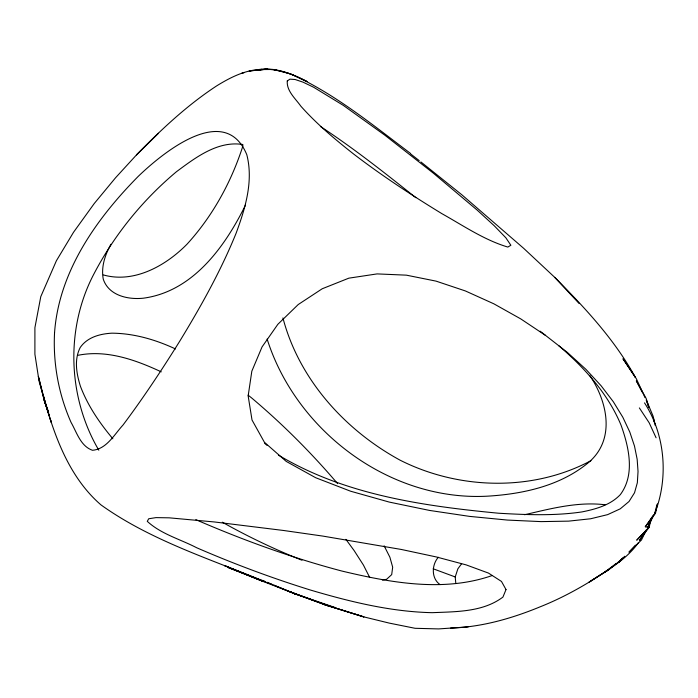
<?xml version="1.0" encoding="UTF-8"?>
<svg xmlns="http://www.w3.org/2000/svg" width="698" height="698" viewBox="0 0 698 698"><rect width="100%" height="100%" fill="white"/><g stroke="black" fill="none" stroke-linecap="round" stroke-linejoin="round"><path stroke-width="1.05" d="M649.376 524.957L649.044 527.548L636.707 540.2L649.236 526.99L639.438 540.566L642.16 536.064M653.328 515.15L645.31 526.763L649.044 527.548L649.219 525.437M657.429 503.86L655.492 513.344L645.31 526.763M656.888 504.898L654.803 513.318C668.684 477.903 665.325 434.941 644.516 402.886M649.044 527.548L651.356 518.492M243 145.646C231.448 181.794 212.768 215.97 187.134 244.064C166.011 265.624 134.156 283.667 103.304 274.916M440.08 584.619C431.181 578.502 431.573 564.891 438.318 557.266M455.794 583.345L455.218 576.949L457.871 568.818L461.605 563.74M649.829 521.511L647.727 527.557L654.105 514.313M245.469 205.168C224.904 246.874 192.796 291.624 143.212 298.212C127.865 299.782 108.801 295.594 103.278 279.235C100.94 267.02 105.023 254.857 110.938 244.256M646.374 529.852L641.453 540.016L628.959 552.214L635.442 545.147M638.609 542.398C626.307 560.023 606.702 570.484 589.147 582.115C573.52 591.59 557.257 600.001 540.261 606.771C511.774 618.515 481.541 627.17 450.559 628.104M624.736 556.262L618.742 562.335L623.131 557.676M615.933 563.661L604.311 572.473L609.267 569.332L622.572 558.627L620.086 560.511M590.953 460.671C532.513 491.863 458.769 489.804 400.111 460.183C344.995 430.204 299.058 379.389 282.934 317.948M492.352 575.475C443.675 592.523 390.575 582.664 341.811 571.025C291.869 557.85 243.209 540.156 195.833 519.661M524.591 514.74C550.835 508.624 577.927 501.469 605.053 504.767M257.606 70.114C270.248 67.305 283.353 70.856 294.966 75.846C337.16 95.687 373.561 125.631 410.607 153.49M382.373 580.064L386.613 579.288L391.7 574.611L392.677 567.186L389.885 557.213L384.136 545.827M256.777 70.236L261.741 69.364C245.347 69.791 230.471 77.382 216.816 85.784C187.169 105.171 161.203 129.584 136.555 154.877L158.359 133.257L136.581 154.808L115.571 177.754L94.239 203.537L73.517 232.286L56.407 260.72L40.781 296.633L34.909 327.676L34.9 354.2L39.062 381.187L45.562 404.264L48.555 412.378M78.097 355.282C106.715 349.515 135.595 359.88 161.255 371.851M254.29 70.446L249.151 70.978L267.639 69.085L257.37 70.132M468.201 626.874L438.667 628.915L415.083 628.296L389.336 623.122L363.937 616.919L323.584 604.311L289.452 591.538L330.058 606.44L363.937 616.919L323.584 604.311L330.058 606.44L293.361 593.291L266.811 582.307M242.93 144.53C217.828 140.464 195.484 157.617 176.437 171.734C142.165 200.413 113.556 235.837 93.078 275.57C65.263 329.831 67.985 397.808 98.811 450.193M335.686 607.705L293.361 593.291L297.043 594.556L274.026 585.177M433.179 568.783L455.218 576.949M297.043 594.556L260.302 580.361L224.564 565.607L229.485 567.622M301.964 560.232C274.611 549.352 247.956 536.64 222.304 522.191M262.012 580.282L265.013 581.513M267.011 582.324L272.019 584.366M231.457 568.425L262.98 581.312L228.386 567.614L265.659 581.957C209.897 558.897 150.506 540.339 100.974 504.898C69.119 477.353 54.165 435.604 43.433 396.089L49.174 415.301M175.521 348.956C155.61 339.682 133.981 333.339 111.889 333.173C99.989 333.836 87.363 337.169 80.218 347.491C73.962 359.732 76.501 373.735 80.427 386.273C87.765 405.704 99.57 422.962 112.867 438.78M278.45 455.096C344.594 494.838 423.11 506.015 498.686 513.231C526.397 514.827 554.317 515.979 581.888 511.931C595.76 509.147 610.209 505.23 620.295 494.664C635.372 474.527 628.819 446.921 621.054 425.178C607.932 393.559 584.374 367.68 558.697 345.641M320.382 126.443C353.607 148.212 384.799 172.903 415.816 197.674M545.522 335.415L520.787 318.916L493.861 303.822L465.4 290.953L436.023 281.12L406.376 275.16L377.103 273.904L348.834 278.162L322.223 288.763L298.229 304.537L277.848 324.308L262.055 346.915L251.83 371.179L248.156 395.932L252.013 420.004L264.376 442.218L286.232 461.413L315.627 477.702L350.614 491.218L389.24 502.08L429.54 510.43L469.588 516.389L507.42 520.071L541.081 521.615L568.626 521.136L590.621 518.771L607.644 514.627L620.252 508.833L629.029 501.504L634.534 492.762L637.344 482.728L638.033 471.525L637.161 459.275L634.491 446.066L629.788 432.018L622.808 417.212L613.324 401.751L601.091 385.75L585.875 369.286L567.43 352.473L540.156 331.201M410.738 154.005L419.21 160.619M420.911 161.945L461.875 194.812L523.596 248.261L554.753 277.376L579.157 303.543M248.156 395.216L251.498 397.834C282.516 423.956 311.256 452.74 337.562 483.592M264.551 443.195L266.976 445.333M554.753 277.376C584.941 307.844 614.668 339.594 635.424 377.47L622.965 358.755L636.402 378.839L645.039 397.659M345.903 539.353L354.148 550.609L363.449 565.101L369.678 577.429M639.359 407.92L649.192 422.822L656.085 437.786M589.731 375.358C607.234 401.315 615.819 438.902 589.033 462.111C560.703 485.913 522.898 494.132 486.794 496.208C389.214 501.147 296.214 430.884 267.125 339.045M642.125 392.04L636.306 380.794L646.174 398.471L648.974 407.649M48.616 412.413L44.175 400.286L38.373 376.405L45.562 404.264L44.175 400.286L51.294 422.377L50.081 418.329M648.538 406.864L646.261 399.902L653.11 416.191L655.282 425.571M653.389 418.146L654.672 423.398M54.549 332.789C52.961 363.44 58.615 394.361 71.074 422.421C76.771 432.359 80.567 446.231 92.511 450.289C106.654 449.076 114.28 434.496 122.97 425.091C143.256 398.026 161.919 369.792 179.796 341.095C200.893 306.483 220.777 270.972 236.055 233.359C245.251 208.493 253.618 181.236 246.804 154.712C224.965 101.638 162.564 152.941 138.3 176.315C96.429 218.701 58.885 271.548 54.549 332.789M287.271 80.933C286.442 91.01 295.516 98.584 300.829 106.157C316.665 123.965 334.979 139.347 353.668 154.057C381.876 175.669 411.637 195.17 441.947 213.693C463.376 225.681 484.124 239.955 507.839 247.066L510.866 245.268L505.867 237.8L494.228 225.759L477.336 210.246L433.336 173.156L384.973 135.29L343.337 105.407L313.629 87.25L303.037 82.163L295.175 79.52L289.94 79.162L287.271 80.933M506.015 589.583L502.935 597.078C482.937 612.172 456.16 611.64 432.263 612.678C390.767 611.788 350.187 601.772 310.575 590.08C271.845 578.066 233.821 563.862 196.627 547.721C180.206 539.188 161.09 534.101 147.278 521.345L148.7 518.771L155.959 517.619L169.221 517.829L214.434 521.964L283.545 530.48L322.904 536.099L401.333 549.466L436.433 556.978L466.151 564.891L488.495 573.093L501.487 581.451L506.015 589.583M609.267 569.332L589.147 582.115L609.267 569.332M244.213 72.54L242.11 72.932L244.169 72.557M263.46 69.556L256.367 69.835C274.235 67.287 291.598 73.238 307.137 81.579L290.665 73.927L273.442 69.477L263.46 69.556"/></g></svg>
